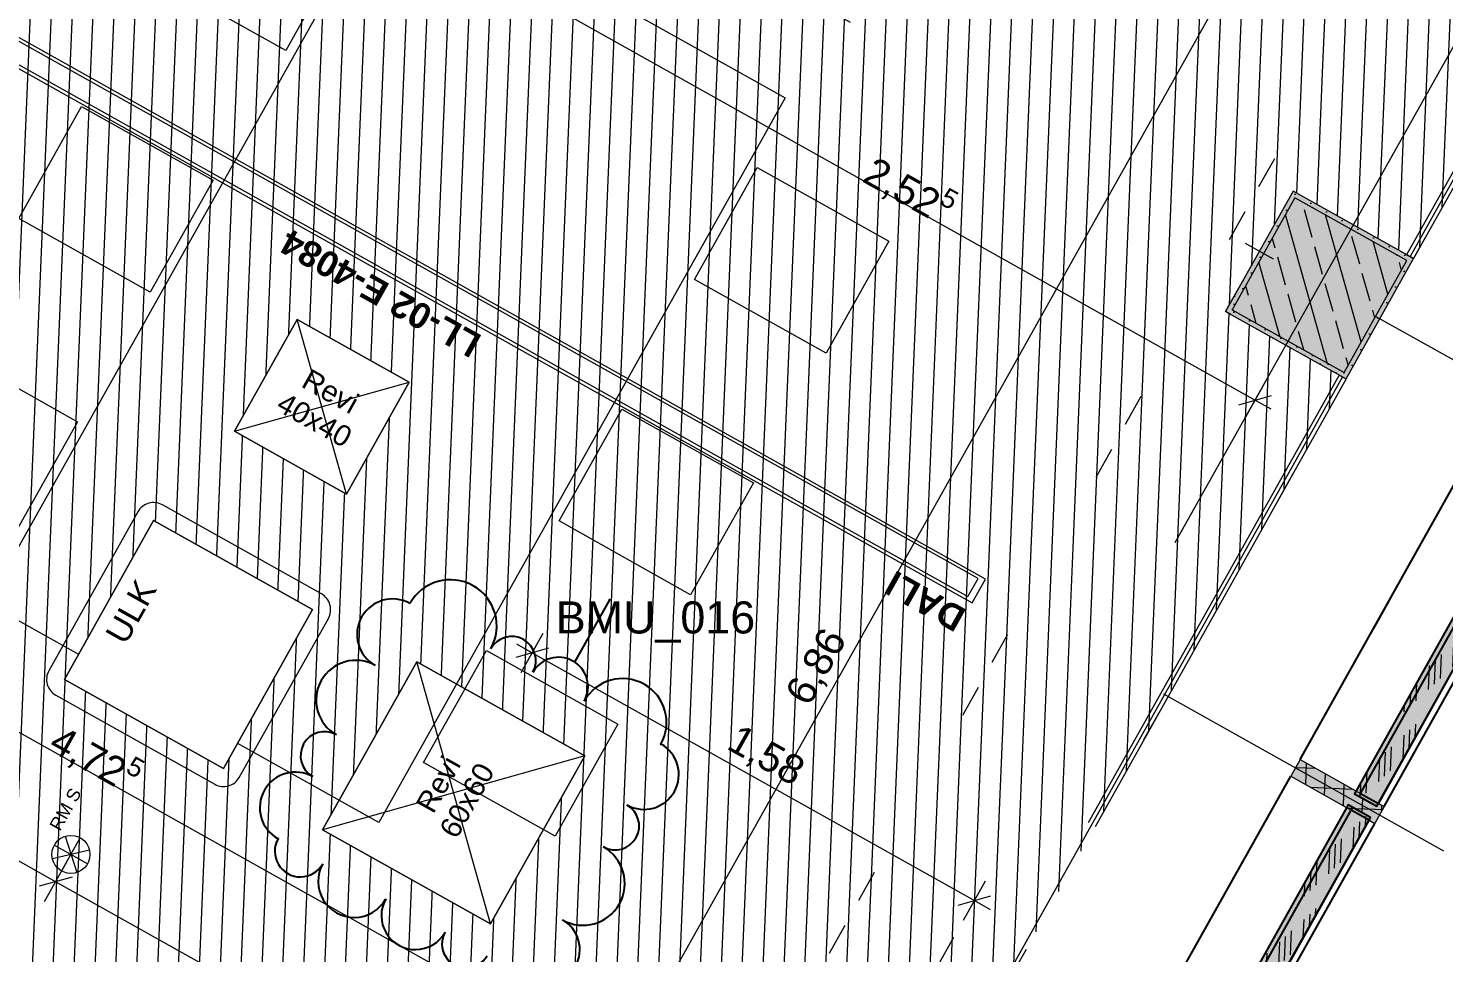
# Model space of a CAD drawing. Header units: metres. Extents: x -27.1 to 50.1, y 105.7 to 163.4.
# Drawn here: x -8.84 to -4.43, y 118.771 to 121.653 of the extents above; entities that cross this region are included whole.
import ezdxf

# ---------------------------------------------------------------- set-up
doc = ezdxf.new("R2010")
doc.units = ezdxf.units.M
doc.header["$MEASUREMENT"] = 0
for name, pattern in [('Achse', [0.0023, 0.0015, -0.0008]), ('Punktlinie', [0.0035, 0, -0.0035]), ('Punktlinie_ eng', [0.00075, 0, -0.00075]), ('Strichlinie', [0.004, 0.003, -0.001]), ('Strichlinie-unter-Schnitt', [0.0024, 0.0016, -0.0008]), ('Strichpunktlinie', [0.006703, 0.003528, -0.001764, 0, -0.001411]), ('Wipeout_Contour', [1, 0, -1])]:
    doc.linetypes.add(name, pattern=pattern)
for name, color, linetype in [('00  Indexwolken Deckenspiegel-Übersichten', 7, 'Continuous'), ('00  Raster', 7, 'Continuous'), ('00  Raster Ausbau', 7, 'Continuous'), ('10  Fassade', 7, 'Continuous'), ('10  Fassade_Deckschraffur', 7, 'Continuous'), ('10  Fassade_Schnittschraffur', 7, 'Continuous'), ('10  Stützen', 7, 'Continuous'), ('10  Stützen_Schnittschraffur', 7, 'Continuous'), ('10  Treppen + Rampen', 7, 'Continuous'), ('20  Decke Abhangdecke', 7, 'Continuous'), ('20  Deckenspiegel + Einbauten', 7, 'Continuous'), ('40  Bemaßung 1_ 50 Deckenspiegel', 7, 'Continuous'), ('50  NUF - Raumstempel', 7, 'Continuous'), ('Neubau_00  Indexwolken Deckenspiegel-Übersichten', 7, 'Continuous'), ('Neubau_20  Decke Abhangdecke', 7, 'Continuous'), ('Neubau_20  Decke Abhangdecke_Deckschraffur', 7, 'Continuous'), ('Neubau_20  Deckenspiegel + Einbauten', 7, 'Continuous'), ('Neubau_20  Möbel', 7, 'Continuous')]:
    doc.layers.add(name, color=color, linetype=linetype)
doc.styles.add('ERSTELLTER_STIL_1', font='arial.ttf')
doc.styles.add('ERSTELLTER_STIL_2', font='arial.ttf')
pattern_1 = [(87.605446, (0, 0), (-0.06494324, 0.002715745), [])]
pattern_2 = [(87.605446, (0, 0), (-0.059947608, 0.00250684), []), (177.605446, (0, 0), (0.00250684, 0.059947608), [])]

# ---------------------------------------------------------------- blocks, each defined once
blk = doc.blocks.new('*X16', base_point=(-0.1628, 98.0075))
at = {"layer": '10  Fassade_Schnittschraffur', "color": 98, "linetype": 'Continuous', "lineweight": 13, "ltscale": 1000, "true_color": 0x000100}
for p, q in [((-4.3786, 119.8261), (-4.3783, 119.833)), ((-4.397, 119.8092), (-4.3964, 119.8226)), ((-4.3228, 119.7904), (-4.3223, 119.8016)), ((-4.3824, 119.6839), (-4.3795, 119.7533)), ((-4.3633, 119.718), (-4.3611, 119.7702)), ((-4.4401, 119.6255), (-4.4369, 119.7005)), ((-4.401, 119.6614), (-4.3979, 119.7364)), ((-4.4769, 119.5917), (-4.4737, 119.6666)), ((-4.4585, 119.6086), (-4.4553, 119.6836)), ((-4.5159, 119.5558), (-4.5134, 119.6137)), ((-4.5343, 119.5389), (-4.5326, 119.5796)), ((-4.5527, 119.522), (-4.5517, 119.5455)), ((-4.478, 119.5133), (-4.4778, 119.5189)), ((-4.5185, 119.441), (-4.5168, 119.483)), ((-4.5567, 119.3742), (-4.5536, 119.4492)), ((-4.5377, 119.4068), (-4.5352, 119.4661)), ((-4.6141, 119.3214), (-4.611, 119.3964)), ((-4.5957, 119.3384), (-4.5926, 119.4133)), ((-4.6325, 119.3045), (-4.6294, 119.3794)), ((-4.6897, 119.2567), (-4.6878, 119.3025)), ((-4.6715, 119.2686), (-4.6687, 119.3366)), ((-4.707, 119.2664), (-4.7069, 119.2684))]:
    blk.add_line(p, q, dxfattribs=at)
blk = doc.blocks.new('*X18', base_point=(-0.1628, 98.0075))
at = {"layer": '10  Fassade_Schnittschraffur', "color": 98, "linetype": 'Continuous', "lineweight": 13, "ltscale": 1000, "true_color": 0x000100}
for p, q in [((-4.6929, 119.1297), (-4.6909, 119.1789)), ((-4.6738, 119.1639), (-4.6725, 119.1958)), ((-4.7514, 119.0512), (-4.7483, 119.1261)), ((-4.712, 119.0956), (-4.7093, 119.162)), ((-4.7882, 119.0173), (-4.7851, 119.0922)), ((-4.7698, 119.0342), (-4.7667, 119.1092)), ((-4.8272, 118.9814), (-4.8241, 119.0564)), ((-4.864, 118.9476), (-4.8622, 118.9913)), ((-4.8456, 118.9645), (-4.8431, 119.0254)), ((-4.903, 118.9117), (-4.9027, 118.9189)), ((-4.8291, 118.8868), (-4.8281, 118.9086)), ((-4.8673, 118.8185), (-4.8649, 118.8748)), ((-4.8482, 118.8526), (-4.8465, 118.8917)), ((-4.9255, 118.747), (-4.9224, 118.822)), ((-4.9071, 118.764), (-4.904, 118.8389)), ((-4.9829, 118.6942), (-4.9798, 118.7692)), ((-4.9439, 118.7301), (-4.9408, 118.805)), ((-5.0013, 118.6773), (-4.9983, 118.7483)), ((-5.0197, 118.6604), (-5.0175, 118.7142)), ((-5.0587, 118.6245), (-5.058, 118.6419)), ((-5.0771, 118.6076), (-5.0771, 118.6077)), ((-5.0034, 118.5756), (-5.0022, 118.6045)), ((-4.9843, 118.6097), (-4.9838, 118.6214)), ((-5.0628, 118.4768), (-5.0596, 118.5517)), ((-5.0226, 118.5414), (-5.0206, 118.5876)), ((-5.0991, 118.4544), (-5.0964, 118.5179)), ((-5.0812, 118.4598), (-5.078, 118.5348)), ((-5.1357, 118.4749), (-5.1354, 118.482))]:
    blk.add_line(p, q, dxfattribs=at)

msp = doc.modelspace()

# ---------------------------------------------------------------- hatches: boundary and pattern name
at = {"layer": '10  Stützen_Schnittschraffur', "linetype": 'Continuous', "lineweight": 0, "true_color": 0xffffff}
h = msp.add_hatch(color=7, dxfattribs=at)
h.paths.add_polyline_path([(-5.1093, 120.7699), (-4.7342, 120.5597), (-4.524, 120.9348), (-4.8992, 121.145)])
h.paths.add_polyline_path([(-5.0889, 120.7756), (-4.8934, 121.1246), (-4.5445, 120.9291), (-4.74, 120.5801)], flags=0)
at = {"layer": '10  Stützen_Schnittschraffur', "linetype": 'Continuous', "lineweight": 13, "true_color": 0x000100}
h = msp.add_hatch(dxfattribs=at)
h.set_pattern_fill('Gips_0001', color=98, style=0, pattern_type=2)
h.set_pattern_definition([(87.605446, (0, 0), (-0.02497817, 0.001044517), [0, -0.025])])
h.paths.add_polyline_path([(-5.1093, 120.7699), (-4.7342, 120.5597), (-4.524, 120.9348), (-4.8992, 121.145)])
h.paths.add_polyline_path([(-5.0889, 120.7756), (-4.8934, 121.1246), (-4.5445, 120.9291), (-4.74, 120.5801)], flags=0)
at = {"layer": '10  Stützen_Schnittschraffur', "linetype": 'Continuous', "lineweight": 0, "true_color": 0xffffff}
msp.add_hatch(color=7, dxfattribs=at).paths.add_polyline_path([(-4.74, 120.5801), (-4.5445, 120.9291), (-4.8934, 121.1246), (-5.0889, 120.7756)])
at = {"layer": '10  Stützen_Schnittschraffur', "linetype": 'Continuous', "lineweight": 13, "true_color": 0x000100}
h = msp.add_hatch(dxfattribs=at)
h.set_pattern_fill('Beton__Stahlbeton_0001', color=98, style=0, pattern_type=2)
h.set_pattern_definition([(285.738, (-5.08893, 120.77565), (0.115501, 0.032549), []), (285.738, (-5.14668, 120.75937), (0.115501, 0.032549), [0.09, -0.03])])
h.paths.add_polyline_path([(-4.74, 120.5801), (-4.5445, 120.9291), (-4.8934, 121.1246), (-5.0889, 120.7756)])
at = {"layer": 'Neubau_20  Decke Abhangdecke_Deckschraffur', "linetype": 'Continuous', "lineweight": 18, "true_color": 0xffd5aa}
h = msp.add_hatch(dxfattribs=at)
h.set_pattern_fill('Mauerwerk_0001', color=41, style=0, pattern_type=2)
h.set_pattern_definition(pattern_1)
h.paths.add_polyline_path([(-8.507, 124.7815), (-11.9098, 118.7084), (-7.6128, 116.3019), (-7.5387, 116.4341), (-7.1636, 116.2239), (-4.7342, 120.5597), (-5.1093, 120.7699), (-4.8992, 121.145), (-4.524, 120.9348), (-3.786, 122.2521), (-8.4581, 124.8688)])
h.paths.add_polyline_path([(-7.6516, 116.4372), (-11.7737, 118.7468), (-8.4198, 124.7327), (-4.2977, 122.4231)], flags=0)
h = msp.add_hatch(dxfattribs=at)
h.set_pattern_fill('Mauerwerk_0001', color=41, style=0, pattern_type=2)
h.set_pattern_definition(pattern_1)
h.paths.add_polyline_path([(-8.4198, 124.7327), (-11.7737, 118.7468), (-7.6516, 116.4372), (-4.2977, 122.4231)])

# ---------------------------------------------------------------- linework, layer by layer
at = {"layer": '10  Stützen', "color": 7, "linetype": 'Continuous', "lineweight": 13, "ltscale": 1000, "flags": 128}
for points in [[(-5.1093, 120.7699), (-4.7342, 120.5597), (-4.524, 120.9348), (-4.8992, 121.145)], [(-4.74, 120.5801), (-4.5445, 120.9291), (-4.8934, 121.1246), (-5.0889, 120.7756)]]:
    msp.add_lwpolyline(points, close=True, dxfattribs=at)
at = {"layer": '20  Decke Abhangdecke', "color": 7, "linetype": 'Strichlinie-unter-Schnitt', "lineweight": 18, "ltscale": 1000}
for p, q in [((-3.8083, 122.2634), (-4.5458, 120.9471)), ((-3.7865, 122.2512), (-4.524, 120.9348)), ((-4.5458, 120.9471), (-4.524, 120.9348)), ((-4.756, 120.5719), (-4.7342, 120.5597))]:
    msp.add_line(p, q, dxfattribs=at)
at = {"layer": '20  Decke Abhangdecke', "color": 7, "linetype": 'Strichpunktlinie', "lineweight": 13, "ltscale": 1000}
msp.add_line((-3.7974, 122.2573), (-4.5349, 120.9409), dxfattribs=at)
at = {"layer": '40  Bemaßung 1_ 50 Deckenspiegel', "color": 7, "linetype": 'Continuous', "lineweight": 13, "ltscale": 1000}
for p, q in [((-7.2219, 121.7286), (-5.0177, 120.4936)), ((-5.0521, 120.4323), (-4.9833, 120.555)), ((-5.0687, 120.4792), (-4.9666, 120.508)), ((-5.0177, 120.4936), (-4.9686, 120.4661)), ((-11.0348, 120.27), (-8.7549, 118.9925)), ((-7.3192, 119.7335), (-7.2701, 119.706)), ((-8.7893, 118.9312), (-8.7205, 119.0539)), ((-8.7039, 119.0069), (-8.806, 118.9781)), ((-5.9261, 118.8723), (-5.8574, 118.995)), ((-5.9428, 118.9193), (-5.8407, 118.9481)), ((-5.8917, 118.9337), (-5.8427, 118.9062))]:
    msp.add_line(p, q, dxfattribs=at)
at = {"layer": 'Neubau_00  Indexwolken Deckenspiegel-Übersichten', "color": 12, "linetype": 'Continuous', "lineweight": 25, "ltscale": 1000, "true_color": 0xd70000}
for centre, radius, start, end in [((-7.525, 119.7891), 0.1445, 330.738, 150.738), ((-6.9219, 119.3266), 0.1087, 240.738, 60.738), ((-8.0078, 119.2231), 0.1109, 60.738, 240.738), ((-7.0117, 119.1664), 0.075, 240.738, 60.738), ((-7.4763, 118.7982), 0.075, 150.738, 330.738)]:
    msp.add_arc(centre, radius, start, end, dxfattribs=at)
for p in [(-7.0291, 119.8715), (-6.8688, 119.4214), (-8.062, 119.1263)]:
    msp.add_point(p, dxfattribs=at)
at = {"layer": 'Neubau_20  Decke Abhangdecke', "color": 7, "linetype": 'Punktlinie_ eng', "lineweight": 13, "ltscale": 1000, "flags": 128}
for points in [[(-8.507, 124.7815), (-11.9098, 118.7084), (-7.6128, 116.3019), (-7.5387, 116.4341), (-7.1636, 116.2239), (-4.7342, 120.5597), (-5.1093, 120.7699), (-4.8992, 121.145), (-4.524, 120.9348), (-3.786, 122.2521), (-8.4581, 124.8688)], [(-7.6516, 116.4372), (-11.7737, 118.7468), (-8.4198, 124.7327), (-4.2977, 122.4231)], [(-8.4198, 124.7327), (-11.7737, 118.7468), (-7.6516, 116.4372), (-4.2977, 122.4231)]]:
    msp.add_lwpolyline(points, close=True, dxfattribs=at)
at = {"layer": 'Neubau_20  Deckenspiegel + Einbauten', "color": 7, "linetype": 'Continuous', "lineweight": 13, "ltscale": 1000}
for p, q in [((-8.7364, 119.0256), (-8.6783, 119.1292)), ((-8.7258, 119.1339), (-8.6889, 119.021)), ((-8.6496, 119.0911), (-8.7651, 119.0637)), ((-8.6555, 119.0484), (-8.7592, 119.1064))]:
    msp.add_line(p, q, dxfattribs=at)
at = {"layer": 'Neubau_20  Deckenspiegel + Einbauten', "color": 7, "linetype": 'Continuous', "lineweight": 13, "ltscale": 1000, "flags": 128}
for points in [[(-9.4981, 121.8794), (-5.899, 119.8619), (-5.8574, 119.936), (-9.4565, 121.9535)], [(-9.4746, 121.8782), (-5.9122, 119.8813), (-5.8809, 119.9371), (-9.4433, 121.9341)]]:
    msp.add_lwpolyline(points, close=True, dxfattribs=at)
at = {"layer": 'Neubau_20  Deckenspiegel + Einbauten', "color": 7, "linetype": 'Continuous', "lineweight": 13, "ltscale": 1000}
msp.add_circle((-8.7074, 119.0774), 0.0594, dxfattribs=at)
at = {"layer": 'Neubau_20  Möbel', "color": 9, "linetype": 'Continuous', "lineweight": 18, "ltscale": 1000, "flags": 128}
for points in [[(-7.8427, 121.9325), (-8.0382, 121.5836), (-8.4483, 121.8133), (-8.2527, 122.1623)], [(-8.2646, 121.1795), (-8.4602, 120.8305), (-8.8702, 121.0603), (-8.6747, 121.4092)], [(-6.7645, 120.8699), (-6.569, 121.2189), (-6.159, 120.9891), (-6.3545, 120.6402)], [(-8.6866, 120.4264), (-8.8821, 120.0775), (-9.2921, 120.3072), (-9.0966, 120.6562)], [(-7.1865, 120.1169), (-6.991, 120.4658), (-6.5809, 120.2361), (-6.7764, 119.8871)]]:
    msp.add_lwpolyline(points, close=True, dxfattribs=at)

# ---------------------------------------------------------------- texts
at = {"layer": '00  Indexwolken Deckenspiegel-Übersichten', "color": 12, "linetype": 'Continuous', "lineweight": 25, "true_color": 0xd70000, "insert": (-7.1965, 119.8018), "char_height": 0.1, "attachment_point": 4, "style": 'ERSTELLTER_STIL_1'}
msp.add_mtext('\\A1;{\\pql;\\fArial|b0|i0|c0|p38;BMU_016}', dxfattribs=at)
at = {"layer": '20  Deckenspiegel + Einbauten', "color": 7, "linetype": 'Continuous', "lineweight": 13}
for s, insert, char_height, attachment_point, rotation, style in [('\\A1;{\\pqc;\\fArial|b1|i0|c0|p38;LL-02 E-40\\fArial|b1|i0|c0|p38;84}', (-7.7625, 120.7913), 0.08, 2, 150.7271, 'ERSTELLTER_STIL_2'), ('\\A1;{\\pql;\\fArial|b1|i0|c0|p38;DALI}', (-5.9515, 119.7681), 0.08, 1, 150.7271, 'ERSTELLTER_STIL_2'), ('\\A1;{\\pql;\\fArial|b0|i0|c0|p38;RM\\fArial|b0|i0|c0|p38; S}', (-8.7764, 119.1671), 0.04, 1, 60.738, 'ERSTELLTER_STIL_1')]:
    msp.add_mtext(s, dxfattribs=dict(at, insert=insert, char_height=char_height, attachment_point=attachment_point, rotation=rotation, style=style))
at = {"layer": '40  Bemaßung 1_ 50 Deckenspiegel', "color": 7, "linetype": 'Continuous', "lineweight": 13, "insert": (-6.2587, 121.1542), "char_height": 0.09, "attachment_point": 7, "rotation": 330.738, "style": 'ERSTELLTER_STIL_1'}
msp.add_mtext('\\A1;{\\pql;\\fArial|b0|i0|c0|p38;2,52\\fArial|b0|i0|c0|p38;\\A1{\\H.66x;\\S5^  ;}}', dxfattribs=at)
at = {"layer": '40  Bemaßung 1_ 50 Deckenspiegel', "color": 7, "linetype": 'Continuous', "lineweight": 13, "char_height": 0.09, "width": 0.239452, "attachment_point": 7, "style": 'ERSTELLTER_STIL_1'}
for s, insert, rotation in [('\\A1;{\\pql;\\fArial|b0|i0|c0|p38;6,86}', (-6.393, 119.5273), 60.738), ('\\A1;{\\pql;\\fArial|b0|i0|c0|p38;1,58}', (-6.6766, 119.3941), 330.738)]:
    msp.add_mtext(s, dxfattribs=dict(at, insert=insert, rotation=rotation))

# ---------------------------------------------------------------- next in the draw order: wipeouts: each hides what was drawn before it
at = {"color": 254, "linetype": 'Wipeout_Contour', "lineweight": 0, "ltscale": 478.476132}
msp.add_wipeout([(-4.3735, 119.8303), (-4.6888, 119.2676), (-4.6331, 119.2364), (-4.3179, 119.7991)], dxfattribs=at).dxf.layer = '10  Fassade_Deckschraffur'
at = {"color": 254, "linetype": 'Wipeout_Contour', "lineweight": 0, "ltscale": 478.027131}
msp.add_wipeout([(-7.3998, 118.8609), (-7.1065, 119.3843), (-7.6299, 119.6776), (-7.9232, 119.1541)], dxfattribs=at).dxf.layer = 'Neubau_20  Deckenspiegel + Einbauten'

# ---------------------------------------------------------------- next in the draw order: linework, layer by layer
at = {"layer": '20  Deckenspiegel + Einbauten', "color": 7, "linetype": 'Continuous', "lineweight": 13, "ltscale": 1000, "flags": 128}
msp.add_lwpolyline([(-8.1829, 119.3177), (-7.9053, 119.8132, 0.414214), (-7.9268, 119.8895), (-8.4224, 120.1672, 0.414214), (-8.4986, 120.1457), (-8.7762, 119.6502, 0.414214), (-8.7547, 119.5739), (-8.2591, 119.2962, 0.414214)], format="xyb", close=True, dxfattribs=at)
at = {"layer": '40  Bemaßung 1_ 50 Deckenspiegel', "color": 7, "linetype": 'Continuous', "lineweight": 13, "ltscale": 1000}
for p, q in [((-7.3045, 119.6447), (-7.2357, 119.7673)), ((-7.2191, 119.7204), (-7.3212, 119.6916)), ((-7.2701, 119.706), (-5.8917, 118.9337)), ((-8.7549, 118.9925), (-6.5507, 117.7575))]:
    msp.add_line(p, q, dxfattribs=at)
at = {"layer": 'Neubau_00  Indexwolken Deckenspiegel-Übersichten', "color": 12, "linetype": 'Continuous', "lineweight": 25, "ltscale": 1000, "true_color": 0xd70000}
msp.add_line((-7.0291, 119.8715), (-7.138, 119.6772), dxfattribs=at)
for centre, radius, start, end in [((-7.7052, 119.7631), 0.1107, 60.738, 240.738), ((-7.3336, 119.6818), 0.075, 330.738, 150.738), ((-7.8197, 119.5587), 0.1237, 60.738, 240.738), ((-7.188, 119.6002), 0.0918, 330.738, 150.738), ((-6.9884, 119.4884), 0.1371, 330.738, 150.738), ((-7.9169, 119.3853), 0.075, 60.738, 240.738), ((-7.9924, 119.0873), 0.0798, 150.738, 330.738), ((-7.1121, 118.9871), 0.1305, 240.738, 60.738), ((-7.8248, 118.9934), 0.1124, 150.738, 330.738), ((-7.6342, 118.8867), 0.106, 150.738, 330.738), ((-7.2278, 118.7806), 0.1062, 240.738, 60.738)]:
    msp.add_arc(centre, radius, start, end, dxfattribs=at)
at = {"layer": 'Neubau_20  Deckenspiegel + Einbauten', "color": 7, "linetype": 'Continuous', "lineweight": 13, "ltscale": 1000}
for p, q in [((-7.9232, 119.1541), (-7.6299, 119.6776)), ((-7.6299, 119.6776), (-7.1065, 119.3843)), ((-7.1065, 119.3843), (-7.3998, 118.8609)), ((-7.3998, 118.8609), (-7.9232, 119.1541))]:
    msp.add_line(p, q, dxfattribs=at)
at = {"layer": 'Neubau_20  Deckenspiegel + Einbauten', "color": 7, "linetype": 'Strichlinie', "lineweight": 13, "ltscale": 1000}
for p, q in [((-7.3998, 118.8609), (-7.6299, 119.6776)), ((-7.1065, 119.3843), (-7.9232, 119.1541))]:
    msp.add_line(p, q, dxfattribs=at)
at = {"layer": 'Neubau_20  Deckenspiegel + Einbauten', "color": 7, "linetype": 'Continuous', "lineweight": 18, "ltscale": 1000, "flags": 128}
msp.add_lwpolyline([(-7.3998, 118.8609), (-7.1065, 119.3843), (-7.6299, 119.6776), (-7.9232, 119.1541)], close=True, dxfattribs=at)
at = {"layer": 'Neubau_20  Möbel', "color": 9, "linetype": 'Continuous', "lineweight": 18, "ltscale": 1000, "flags": 128}
for points in [[(-7.7478, 119.1765), (-8.9691, 119.8608), (-7.7033, 122.1199), (-6.482, 121.4356)], [(-7.6084, 119.3638), (-7.4129, 119.7128), (-7.0029, 119.4831), (-7.1984, 119.1341)]]:
    msp.add_lwpolyline(points, close=True, dxfattribs=at)

# ---------------------------------------------------------------- next in the draw order: texts
at = {"layer": '20  Deckenspiegel + Einbauten', "color": 7, "linetype": 'Continuous', "lineweight": 13, "insert": (-7.591, 119.3119), "char_height": 0.065, "attachment_point": 2, "rotation": 60.738, "line_spacing_factor": 0.940294, "style": 'ERSTELLTER_STIL_1'}
msp.add_mtext('\\A1;{\\pqc;\\fArial|b0|i0|c0|p38;Revi\\P\\pqc;\\fArial|b0|i0|c0|p38;6\\fArial|b0|i0|c0|p38;0x\\fArial|b0|i0|c0|p38;6\\fArial|b0|i0|c0|p38;0}', dxfattribs=at)

# ---------------------------------------------------------------- next in the draw order: wipeouts: each hides what was drawn before it
at = {"color": 254, "linetype": 'Wipeout_Contour', "lineweight": 0, "ltscale": 478.767737}
msp.add_wipeout([(-4.5621, 119.936), (-4.8774, 119.3733), (-4.6888, 119.2676), (-4.3735, 119.8303)], dxfattribs=at).dxf.layer = '10  Fassade_Deckschraffur'
at = {"color": 254, "linetype": 'Wipeout_Contour', "lineweight": 0, "ltscale": 475.740266}
msp.add_wipeout([(-4.6625, 119.1841), (-4.7181, 119.2153), (-5.1287, 118.4825), (-5.0731, 118.4513)], dxfattribs=at).dxf.layer = '10  Fassade_Deckschraffur'

# ---------------------------------------------------------------- next in the draw order: wipeouts: each hides what was drawn before it
at = {"color": 254, "linetype": 'Wipeout_Contour', "lineweight": 0, "ltscale": 480.969964}
msp.add_wipeout([(-4.0582, 120.393), (-4.2469, 120.4987), (-4.5621, 119.936), (-4.3735, 119.8303)], dxfattribs=at).dxf.layer = '10  Fassade_Deckschraffur'
at = {"color": 254, "linetype": 'Wipeout_Contour', "lineweight": 0, "ltscale": 478.389345}
msp.add_wipeout([(-4.3179, 119.7991), (-4.6331, 119.2364), (-4.6157, 119.2267), (-4.3004, 119.7894)], dxfattribs=at).dxf.layer = '10  Fassade_Deckschraffur'
at = {"color": 254, "linetype": 'Wipeout_Contour', "lineweight": 0, "ltscale": 476.033526}
msp.add_wipeout([(-4.7181, 119.2153), (-4.9067, 119.321), (-5.3173, 118.5882), (-5.1287, 118.4825)], dxfattribs=at).dxf.layer = '10  Fassade_Deckschraffur'

# ---------------------------------------------------------------- next in the draw order: linework, layer by layer
at = {"layer": '00  Raster Ausbau', "color": 9, "linetype": 'Achse', "lineweight": 18, "ltscale": 1000}
msp.add_line((-3.7698, 120.2658), (-4.6422, 120.7546), dxfattribs=at)
at = {"layer": '10  Fassade', "color": 7, "linetype": 'Continuous', "lineweight": 18, "ltscale": 1000}
msp.add_line((-4.8774, 119.3733), (-4.9067, 119.321), dxfattribs=at)
at = {"layer": '10  Fassade', "color": 7, "linetype": 'Continuous', "lineweight": 25, "ltscale": 1000, "flags": 128}
msp.add_lwpolyline([(-4.8774, 119.3733), (-4.5621, 119.936), (-4.2469, 120.4987)], dxfattribs=at)

# ---------------------------------------------------------------- next in the draw order: wipeouts: each hides what was drawn before it
at = {"color": 254, "linetype": 'Wipeout_Contour', "lineweight": 0, "ltscale": 475.652881}
msp.add_wipeout([(-4.645, 119.1743), (-4.6625, 119.1841), (-5.0731, 118.4513), (-5.0556, 118.4415)], dxfattribs=at).dxf.layer = '10  Fassade_Deckschraffur'

# ---------------------------------------------------------------- next in the draw order: linework, layer by layer
at = {"layer": '10  Fassade', "color": 7, "linetype": 'Continuous', "lineweight": 25, "ltscale": 1000, "flags": 128}
msp.add_lwpolyline([(-5.3173, 118.5882), (-4.9067, 119.321)], dxfattribs=at)
at = {"layer": '20  Decke Abhangdecke', "color": 7, "linetype": 'Strichlinie-unter-Schnitt', "lineweight": 18, "ltscale": 1000}
msp.add_line((-4.756, 120.5719), (-7.1854, 116.2361), dxfattribs=at)
at = {"layer": '20  Decke Abhangdecke', "color": 7, "linetype": 'Strichpunktlinie', "lineweight": 13, "ltscale": 1000}
msp.add_line((-4.7451, 120.5658), (-7.1745, 116.23), dxfattribs=at)

# ---------------------------------------------------------------- next in the draw order: wipeouts: each hides what was drawn before it
at = {"color": 254, "linetype": 'Wipeout_Contour', "lineweight": 0, "ltscale": 477.191708}
msp.add_wipeout([(-4.7181, 119.2153), (-4.6651, 119.1856), (-4.6602, 119.1943), (-4.7132, 119.224)], dxfattribs=at).dxf.layer = '10  Fassade_Deckschraffur'

# ---------------------------------------------------------------- next in the draw order: linework, layer by layer
at = {"layer": '10  Fassade', "color": 7, "linetype": 'Continuous', "lineweight": 18, "ltscale": 1000}
msp.add_line((-4.9067, 119.321), (-4.7181, 119.2153), dxfattribs=at)
at = {"layer": '10  Fassade', "color": 7, "linetype": 'Continuous', "lineweight": 25, "ltscale": 1000, "flags": 128}
msp.add_lwpolyline([(-5.1287, 118.4825), (-4.7181, 119.2153)], dxfattribs=at)
at = {"layer": '20  Decke Abhangdecke', "color": 7, "linetype": 'Strichlinie-unter-Schnitt', "lineweight": 18, "ltscale": 1000}
msp.add_line((-4.7342, 120.5597), (-7.1636, 116.2239), dxfattribs=at)

# ---------------------------------------------------------------- next in the draw order: wipeouts: each hides what was drawn before it
at = {"color": 254, "linetype": 'Wipeout_Contour', "lineweight": 0, "ltscale": 477.362218}
msp.add_wipeout([(-4.6888, 119.2676), (-4.6937, 119.2589), (-4.6406, 119.2292), (-4.6358, 119.2379)], dxfattribs=at).dxf.layer = '10  Fassade_Deckschraffur'
at = {"color": 254, "linetype": 'Wipeout_Contour', "lineweight": 0, "ltscale": 477.123358}
msp.add_wipeout([(-4.6651, 119.1856), (-4.6625, 119.1841), (-4.6576, 119.1928), (-4.6602, 119.1943)], dxfattribs=at).dxf.layer = '10  Fassade_Deckschraffur'

# ---------------------------------------------------------------- next in the draw order: hatches: boundary and pattern name
at = {"layer": '10  Fassade_Schnittschraffur', "linetype": 'Continuous', "lineweight": 0, "true_color": 0xffffff}
msp.add_hatch(color=7, dxfattribs=at).paths.add_polyline_path([(-4.8774, 119.3733), (-4.9067, 119.321), (-4.7181, 119.2153), (-4.6888, 119.2676)])
at = {"layer": '10  Fassade_Schnittschraffur', "linetype": 'Continuous', "lineweight": 13, "true_color": 0x000100}
h = msp.add_hatch(dxfattribs=at)
h.set_pattern_fill('Dämmung__hart_1_0001', color=98, style=0, pattern_type=2)
h.set_pattern_definition(pattern_2)
h.paths.add_polyline_path([(-4.8774, 119.3733), (-4.9067, 119.321), (-4.7181, 119.2153), (-4.6888, 119.2676)])

# ---------------------------------------------------------------- next in the draw order: linework, layer by layer
at = {"layer": '10  Fassade', "color": 7, "linetype": 'Continuous', "lineweight": 18, "ltscale": 1000}
for p, q in [((-4.8774, 119.3733), (-4.6888, 119.2676)), ((-4.6888, 119.2676), (-4.6937, 119.2589)), ((-4.7132, 119.224), (-4.7181, 119.2153)), ((-4.6576, 119.1928), (-4.6625, 119.1841)), ((-4.6625, 119.1841), (-4.645, 119.1743))]:
    msp.add_line(p, q, dxfattribs=at)
at = {"layer": '10  Fassade', "color": 7, "linetype": 'Continuous', "lineweight": 25, "ltscale": 1000, "flags": 128}
for points in [[(-4.6888, 119.2676), (-4.3735, 119.8303), (-4.0582, 120.393)], [(-5.0731, 118.4513), (-4.6625, 119.1841)], [(-5.0556, 118.4415), (-4.645, 119.1743)]]:
    msp.add_lwpolyline(points, dxfattribs=at)

# ---------------------------------------------------------------- next in the draw order: block references
at = {"layer": '10  Treppen + Rampen', "color": 7, "linetype": 'Continuous', "lineweight": 13, "ltscale": 1000}
msp.add_blockref('*X18', (-0.1628, 98.0075), dxfattribs=at)

# ---------------------------------------------------------------- next in the draw order: wipeouts: each hides what was drawn before it
at = {"color": 254, "linetype": 'Wipeout_Contour', "lineweight": 0, "ltscale": 477.293895}
msp.add_wipeout([(-4.6358, 119.2379), (-4.6406, 119.2292), (-4.638, 119.2277), (-4.6331, 119.2364)], dxfattribs=at).dxf.layer = '10  Fassade_Deckschraffur'

# ---------------------------------------------------------------- next in the draw order: hatches: boundary and pattern name
at = {"layer": '10  Fassade_Schnittschraffur', "linetype": 'Continuous', "lineweight": 0, "true_color": 0xffffff}
for points in [[(-4.3179, 119.7991), (-4.3877, 119.8382), (-4.7078, 119.2668), (-4.638, 119.2277)], [(-4.6937, 119.2589), (-4.7132, 119.224), (-4.6576, 119.1928), (-4.638, 119.2277)], [(-4.6576, 119.1928), (-4.7274, 119.2319), (-5.1477, 118.4817), (-5.078, 118.4426)], [(-4.645, 119.1743), (-4.6157, 119.2267), (-4.6331, 119.2364), (-4.6625, 119.1841)]]:
    msp.add_hatch(color=7, dxfattribs=at).paths.add_polyline_path(points)
at = {"layer": '10  Fassade_Schnittschraffur', "linetype": 'Continuous', "lineweight": 13, "true_color": 0x000100}
h = msp.add_hatch(dxfattribs=at)
h.set_pattern_fill('Dämmung__hart_1_0001', color=98, style=0, pattern_type=2)
h.set_pattern_definition(pattern_2)
h.paths.add_polyline_path([(-4.6937, 119.2589), (-4.7132, 119.224), (-4.6576, 119.1928), (-4.638, 119.2277)])
h = msp.add_hatch(dxfattribs=at)
h.set_pattern_fill('Dämmung__hart_1_0001', color=98, style=0, pattern_type=2)
h.set_pattern_definition(pattern_2)
h.paths.add_polyline_path([(-4.645, 119.1743), (-4.6157, 119.2267), (-4.6331, 119.2364), (-4.6625, 119.1841)])

# ---------------------------------------------------------------- next in the draw order: linework, layer by layer
at = {"layer": '00  Raster Ausbau', "color": 9, "linetype": 'Achse', "lineweight": 18, "ltscale": 1000}
msp.add_line((-4.4297, 119.0881), (-5.3021, 119.5769), dxfattribs=at)
at = {"layer": '10  Fassade', "color": 7, "linetype": 'Continuous', "lineweight": 18, "ltscale": 1000}
for p, q in [((-4.6937, 119.2589), (-4.638, 119.2277)), ((-4.7132, 119.224), (-4.6576, 119.1928)), ((-4.6157, 119.2267), (-4.645, 119.1743)), ((-4.6331, 119.2364), (-4.638, 119.2277)), ((-4.6331, 119.2364), (-4.6157, 119.2267))]:
    msp.add_line(p, q, dxfattribs=at)
at = {"layer": '10  Fassade', "color": 7, "linetype": 'Continuous', "lineweight": 25, "ltscale": 1000, "flags": 128}
for points in [[(-4.6331, 119.2364), (-4.3179, 119.7991), (-4.0026, 120.3618)], [(-4.6157, 119.2267), (-4.3004, 119.7894), (-3.9851, 120.3521)], [(-4.6888, 119.2676), (-4.6331, 119.2364)], [(-4.6625, 119.1841), (-4.7181, 119.2153)]]:
    msp.add_lwpolyline(points, dxfattribs=at)
for points in [[(-4.3179, 119.7991), (-4.3877, 119.8382), (-4.7078, 119.2668), (-4.638, 119.2277)], [(-4.6576, 119.1928), (-4.7274, 119.2319), (-5.1477, 118.4817), (-5.078, 118.4426)]]:
    msp.add_lwpolyline(points, close=True, dxfattribs=at)
at = {"layer": '40  Bemaßung 1_ 50 Deckenspiegel', "color": 7, "linetype": 'Continuous', "lineweight": 13, "ltscale": 1000}
msp.add_line((-4.6419, 122.6159), (-7.9958, 116.63), dxfattribs=at)
at = {"layer": '50  NUF - Raumstempel', "color": 253, "linetype": 'Punktlinie', "lineweight": 18, "ltscale": 1000, "true_color": 0x9f9f9f, "flags": 128}
msp.add_lwpolyline([(-10.0359, 110.1647), (-20.9522, 116.2812), (-16.4992, 124.2287), (-18.674, 125.4472), (-12.0678, 137.2376), (-11.8323, 137.1056), (-11.9129, 136.9617), (-11.5378, 136.7515), (-11.4571, 136.8954), (-6.3493, 134.0335), (-6.4299, 133.8895), (-6.0548, 133.6794), (-5.9741, 133.8233), (-5.8127, 133.7329), (-8.4694, 128.9914), (-4.7748, 126.9213), (-5.4078, 125.7916), (-2.4722, 124.1468), (-3.7407, 121.8829), (-3.5348, 121.7676)], close=True, dxfattribs=at)

# ---------------------------------------------------------------- next in the draw order: block references
at = {"layer": '10  Treppen + Rampen', "color": 7, "linetype": 'Continuous', "lineweight": 13, "ltscale": 1000}
msp.add_blockref('*X16', (-0.1628, 98.0075), dxfattribs=at)

# ---------------------------------------------------------------- next in the draw order: wipeouts: each hides what was drawn before it
at = {"color": 254, "linetype": 'Wipeout_Contour', "lineweight": 0, "ltscale": 482.937738}
msp.add_wipeout([(-8.1975, 120.3965), (-7.8485, 120.201), (-7.653, 120.5499), (-8.002, 120.7455)], dxfattribs=at).dxf.layer = '20  Deckenspiegel + Einbauten'
at = {"color": 254, "linetype": 'Wipeout_Contour', "lineweight": 0, "ltscale": 480.091525}
msp.add_wipeout([(-8.2318, 119.3452), (-7.9542, 119.8406), (-8.4497, 120.1182), (-8.7273, 119.6228)], dxfattribs=at).dxf.layer = '20  Deckenspiegel + Einbauten'

# ---------------------------------------------------------------- next in the draw order: linework, layer by layer
at = {"layer": '00  Raster', "color": 7, "linetype": 'Strichpunktlinie', "lineweight": 13, "ltscale": 1000}
for p, q in [((-11.9168, 108.1804), (14.1513, 154.7055)), ((-0.3434, 118.346), (-19.9527, 129.3331))]:
    msp.add_line(p, q, dxfattribs=at)
at = {"layer": '20  Deckenspiegel + Einbauten', "color": 7, "linetype": 'Continuous', "lineweight": 13, "ltscale": 1000}
for p, q in [((-8.1975, 120.3965), (-8.002, 120.7455)), ((-8.002, 120.7455), (-7.653, 120.5499)), ((-7.653, 120.5499), (-7.8485, 120.201)), ((-7.8485, 120.201), (-8.1975, 120.3965)), ((-8.7273, 119.6227), (-8.4496, 120.1183)), ((-8.4496, 120.1183), (-7.9542, 119.8407)), ((-7.9542, 119.8407), (-8.2319, 119.3451)), ((-8.2319, 119.3451), (-8.7273, 119.6227))]:
    msp.add_line(p, q, dxfattribs=at)
at = {"layer": '20  Deckenspiegel + Einbauten', "color": 7, "linetype": 'Strichlinie', "lineweight": 13, "ltscale": 1000}
for p, q in [((-7.8485, 120.201), (-8.002, 120.7455)), ((-8.1975, 120.3965), (-7.653, 120.5499))]:
    msp.add_line(p, q, dxfattribs=at)
at = {"layer": '20  Deckenspiegel + Einbauten', "color": 7, "linetype": 'Continuous', "lineweight": 18, "ltscale": 1000, "flags": 128}
msp.add_lwpolyline([(-8.1975, 120.3965), (-7.8485, 120.201), (-7.653, 120.5499), (-8.002, 120.7455)], close=True, dxfattribs=at)
at = {"layer": '20  Deckenspiegel + Einbauten', "color": 7, "linetype": 'Continuous', "lineweight": 13, "ltscale": 1000, "flags": 128}
msp.add_lwpolyline([(-8.2318, 119.3452), (-7.9542, 119.8406), (-8.4497, 120.1182), (-8.7273, 119.6228)], close=True, dxfattribs=at)
at = {"layer": '40  Bemaßung 1_ 50 Deckenspiegel', "color": 7, "linetype": 'Continuous', "lineweight": 13, "ltscale": 1000}
msp.add_line((-10.7763, 120.5269), (-6.6542, 118.2173), dxfattribs=at)

# ---------------------------------------------------------------- next in the draw order: texts
at = {"layer": '20  Deckenspiegel + Einbauten', "color": 7, "linetype": 'Continuous', "lineweight": 13, "insert": (-7.8826, 120.5494), "char_height": 0.065, "attachment_point": 2, "rotation": 330.738, "line_spacing_factor": 0.940294, "style": 'ERSTELLTER_STIL_1'}
msp.add_mtext('\\A1;{\\pqc;\\fArial|b0|i0|c0|p38;Revi\\P\\pqc;\\fArial|b0|i0|c0|p38;40x40}', dxfattribs=at)
at = {"layer": '20  Deckenspiegel + Einbauten', "color": 7, "linetype": 'Continuous', "lineweight": 13, "insert": (-8.5533, 119.8527), "char_height": 0.075, "attachment_point": 2, "rotation": 60.738, "style": 'ERSTELLTER_STIL_1'}
msp.add_mtext('\\A1;{\\pqc;\\fArial|b0|i0|c0|p38;ULK}', dxfattribs=at)
at = {"layer": '40  Bemaßung 1_ 50 Deckenspiegel', "color": 7, "linetype": 'Continuous', "lineweight": 13, "insert": (-8.7946, 119.3818), "char_height": 0.09, "attachment_point": 7, "rotation": 330.738, "style": 'ERSTELLTER_STIL_1'}
msp.add_mtext('\\A1;{\\pql;\\fArial|b0|i0|c0|p38;4,72\\fArial|b0|i0|c0|p38;\\A1{\\H.66x;\\S5^  ;}}', dxfattribs=at)

doc.saveas('drawing.dxf')
